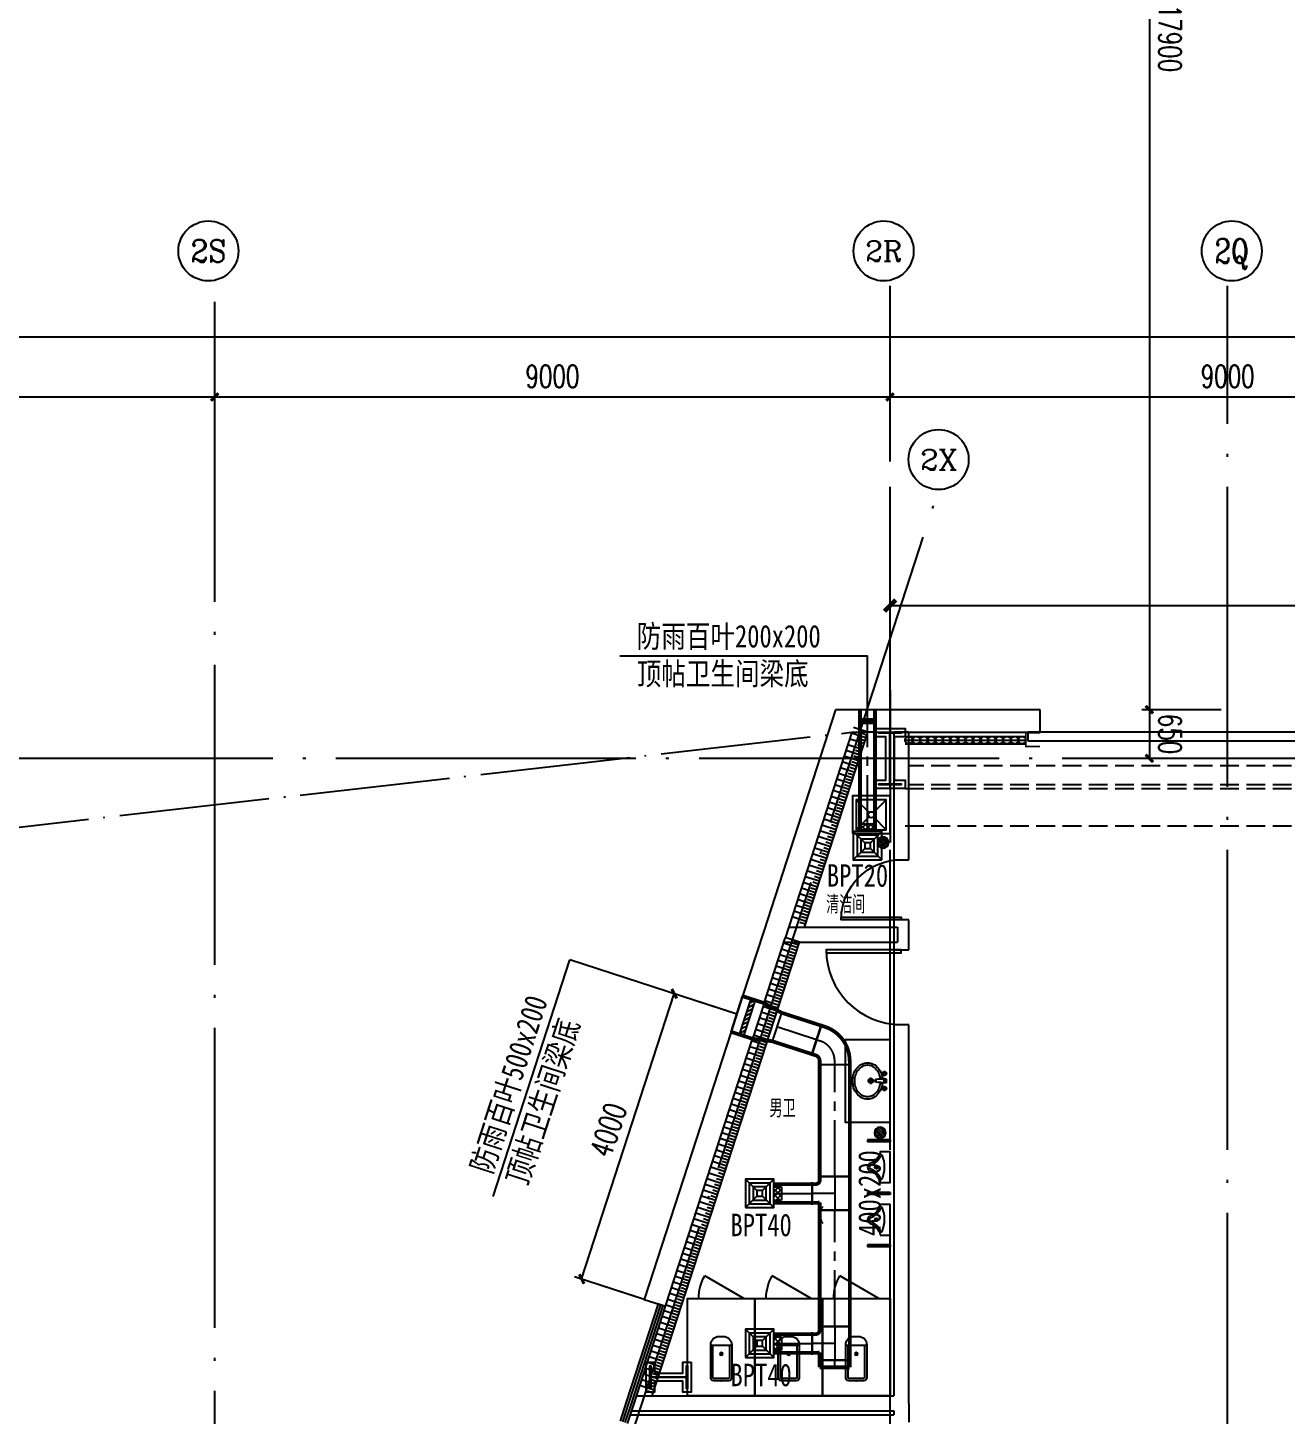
# Model space of a CAD drawing. Extents: x -555607 to 460190, y 498714 to 1664455.
# Drawn here: x -275346 to -258573, y 713812 to 732312 of the extents above; entities that cross this region are included whole.
import ezdxf
from ezdxf.enums import TextEntityAlignment as Align

# ---------------------------------------------------------------- set-up
doc = ezdxf.new("R2010")
doc.units = 0
doc.header["$LTSCALE"] = 1000
doc.header["$MEASUREMENT"] = 0
for name, pattern in [('10平面$0$DASH', [0.35, 0.25, -0.1]), ('CENTER2', [1.125, 0.75, -0.125, 0.125, -0.125]), ('DASH', [0.35, 0.25, -0.1]), ('DOTE', [2.42, 2, -0.2, 0.02, -0.2])]:
    doc.linetypes.add(name, pattern=pattern)
doc.layers.get('Defpoints').update_dxf_attribs({"color": 210})
for name, color, linetype in [('.', 251, 'Continuous'), ('10平面$0$WINDOW', 8, 'Continuous'), ('99平面图例外参$0$A-HATCH-2', 251, 'Continuous'), ('A-AXIS-D', 1, 'Continuous'), ('A-AXIS-DOTE', 14, 'DOTE'), ('A-AXIS-DP', 126, 'Continuous'), ('A-HATCH-2', 251, 'Continuous'), ('A-HRAIL', 250, 'Continuous'), ('A-LIN-V', 9, 'Continuous'), ('A-SFCE', 30, 'Continuous'), ('A-WC', 223, 'Continuous'), ('A-WINDOW', 8, 'Continuous'), ('AS-COLN', 6, 'Continuous'), ('AS-WALL', 40, 'Continuous'), ('DUCT-暖通风中心线', 5, 'CENTER2'), ('DUCT-暖通风法兰', 2, 'Continuous'), ('DUCT-暖通风管', 7, 'Continuous'), ('DUCT-暖通风管端线', 2, 'Continuous'), ('TH_DIM', 3, 'Continuous'), ('建-墙-幕', 8, 'Continuous'), ('建-房间', 7, 'Continuous'), ('建-标高', 3, 'Continuous'), ('建-门', 8, 'Continuous'), ('暖通', 7, 'Continuous'), ('灯具', 250, 'Continuous')]:
    doc.layers.add(name, color=color, linetype=linetype)
doc.styles.add('-黑体', font='simhei.ttf', dxfattribs={"width": 0.8})
doc.styles.add('_TCH_AXIS', font='COMPLEX', dxfattribs={"bigfont": 'GBCBIG'})
doc.styles.add('_TCH_DIM_T3', font='SIMPLEX', dxfattribs={"width": 0.705882, "bigfont": 'GBCBIG'})
doc.styles.add('A-AREA', font='SIMPLEX', dxfattribs={"bigfont": 'GBCBIG'})
doc.styles.add('A-STANDARD', font='SIMPLEX', dxfattribs={"bigfont": 'GBCBIG'})
doc.styles.add('图框宋体', font='', dxfattribs={"width": 0.75})
doc.styles.get('图框宋体').set_extended_font_data('SimSun')
doc.dimstyles.new('_TCH_ARCH&&100', dxfattribs={"dimtxt": 297.5, "dimasz": 100, "dimexe": 100, "dimexo": 100, "dimgap": 126.25, "dimtad": 1, "dimdec": 0, "dimzin": 0, "dimdsep": 46, "dimtxsty": '_TCH_DIM_T3', "dimblk": 'ARCHTICK', "dimcen": 0.09, "dimclrt": 7, "dimazin": 2, "dimtfac": 1, "dimtdec": 0, "dimtix": 1, "dimtmove": 2, "dimatfit": 3, "dimfxl": 100, "dimtolj": 1, "dimtzin": 0, "dimarcsym": 0})
doc.dimstyles.new('_TCH_ARCH&&150', dxfattribs={"dimtxt": 446.25, "dimasz": 150, "dimexe": 375, "dimexo": 450, "dimgap": 150, "dimtad": 1, "dimdec": 0, "dimzin": 0, "dimdsep": 46, "dimtxsty": '_TCH_DIM_T3', "dimblk": 'ARCHTICK', "dimcen": 0.09, "dimclrt": 7, "dimazin": 2, "dimtfac": 1, "dimtdec": 0, "dimtix": 1, "dimtmove": 2, "dimatfit": 3, "dimfxl": 1, "dimtolj": 1, "dimtzin": 0, "dimarcsym": 0})

# ---------------------------------------------------------------- blocks, each defined once
blk = doc.blocks.new('厕卫')
at = {"layer": 'A-WC', "color": 250}
for p, q in [((-60, -40), (-60, -470)), ((150, -30), (-50, -30)), ((160, -470), (160, -40)), ((190, -470), (-90, -470)), ((350, -1097), (-170, -1397))]:
    blk.add_line(p, q, dxfattribs=at)
blk.add_lwpolyline([(-400, 203), (-400, -1097), (500, -1097), (500, 203)], close=True, dxfattribs=at)
blk.add_lwpolyline([(190, -40, 0.414214), (150, 0), (-50, 0, 0.414214), (-90, -40), (-90, -480, 0.414214), (20, -590), (80, -590, 0.414214), (190, -480)], format="xyb", close=True, dxfattribs=at)
blk.add_circle((50, -359), 20, dxfattribs=at)
for centre, radius, start, end in [((-50, -40), 10, 90, 180), ((150, -40), 10, 0, 90), ((350, -1097), 600, 180, 209.9999)]:
    blk.add_arc(centre, radius, start, end, dxfattribs=at)
for p in [(50, 0), (50, -359)]:
    blk.add_point(p, dxfattribs=at)
blk = doc.blocks.new('小便器')
at = {"color": 250}
for p, q in [((2044606, 1696016), (2044906, 1696016)), ((2044606, 1695991), (2044606, 1696016)), ((2044606, 1695991), (2044906, 1695991)), ((2044906, 1695991), (2044906, 1696016)), ((2044606, 1695316), (2044906, 1695316)), ((2044606, 1695291), (2044606, 1695316)), ((2044606, 1695291), (2044906, 1695291)), ((2044906, 1695291), (2044906, 1695316))]:
    blk.add_line(p, q, dxfattribs=at)
at = {"color": 250, "elevation": 0}
blk.add_lwpolyline([(2044737, 1695859), (2044606, 1695859), (2044606, 1695449), (2044737, 1695449, -0.268068), (2044870, 1695603, 0.317765), (2044906, 1695654, 0.317765), (2044870, 1695704, -0.268068)], format="xyb", close=True, dxfattribs=at)
at = {"color": 250}
blk.add_circle((2044788, 1695654, 0), 20, dxfattribs=at)
for centre, radius, start, end in [((2045073, 1695649, 0), 395, 155.8916, 203.3325), ((2044721, 1695806, 0), 10, 21.8606, 155.8916), ((2044947, 1695896, 0), 233, 201.8606, 250.7361), ((2044947, 1695411, 0), 233, 109.2639, 159.5059), ((2044862, 1695653, 0), 24, 0.5002, 70.7361), ((2044862, 1695654, 0), 24, 289.2639, 359.4998), ((2044719, 1695496, 0), 10, 203.3325, 339.5059)]:
    blk.add_arc(centre, radius, start, end, dxfattribs=at)
blk.add_point((2044788, 1695654, 0), dxfattribs=at)
blk = doc.blocks.new('45345')
at = {"layer": 'A-WC'}
h = blk.add_hatch(dxfattribs=at)
h.set_pattern_fill('ANSI31', color=250, scale=10)
h.set_pattern_definition([(30, (40598742844.535, 3385776346.45), (-7.9375, 13.74815), [])])
edge = h.paths.add_edge_path()
edge.add_arc((40598742441.347763, 3385774511.717568), 50, 0, 360)
at = {"layer": 'A-WC', "color": 250}
blk.add_circle((40598742441.347763, 3385774511.717568), 50, dxfattribs=at)
blk = doc.blocks.new('A$C34D37DA4')
at = {"color": 250, "ltscale": 0.5}
for points in [[(-250, -108), (250, -108), (250, 392), (-250, 392)], [(-200, -58), (200, -58), (200, 342), (-200, 342)]]:
    blk.add_lwpolyline(points, close=True, dxfattribs=at)
for points in [[(-200, 342), (-28, 171)], [(28, 171), (200, 342)], [(-200, -58), (-28, 114)], [(28, 114), (200, -58)]]:
    blk.add_lwpolyline(points, dxfattribs=at)
blk.add_circle((0, 142), 40, dxfattribs=at)
blk = doc.blocks.new('10平面$0$$DorLib2D$00000126')
at = {"color": 0, "linetype": 'Continuous'}
for p, q in [((-0.532, 0.5), (-0.532, 0.9)), ((0.532, 0.9), (0.532, 0.5))]:
    blk.add_line(p, q, dxfattribs=at)
at = {"color": 0, "linetype": '10平面$0$DASH'}
for p, q in [((-0.532, 0.9), (0.532, 0.9)), ((-0.532, 0.5), (0.532, 0.5))]:
    blk.add_line(p, q, dxfattribs=at)
blk = doc.blocks.new('42343243')
at = {"layer": '10平面$0$WINDOW', "xscale": 5000, "yscale": 300, "zscale": 300, "rotation": 179.9999999999992}
blk.add_blockref('10平面$0$$DorLib2D$00000126', (-259354, 1223020), dxfattribs=at)
blk = doc.blocks.new('343243')
at = {"layer": 'A-WC', "color": 250}
for p, q in [((-137084, 783875), (-136994, 783875)), ((-137039, 783830), (-137039, 783920)), ((-137176, 783694), (-137103, 783694)), ((-137139, 783657), (-137139, 783731)), ((-137071, 783707), (-137056, 783814)), ((-137064, 783668), (-137071, 783707)), ((-137064, 783668), (-137056, 783814)), ((-137064, 783668), (-137014, 783668)), ((-137063, 783687), (-137015, 783687)), ((-137056, 783814), (-137022, 783814)), ((-137056, 783804), (-137022, 783804)), ((-137014, 783668), (-137022, 783814)), ((-137008, 783707), (-137022, 783814)), ((-137014, 783668), (-137008, 783707)), ((-136976, 783694), (-136903, 783694)), ((-136939, 783657), (-136939, 783731))]:
    blk.add_line(p, q, dxfattribs=at)
for points in [[(-137069, 783721, -0.055034), (-137132, 783735, -0.088849), (-137208, 783776, -0.104988), (-137263, 783843, -0.12017), (-137282, 783920, -0.12017), (-137263, 783997, -0.104988), (-137208, 784064, -0.088849), (-137132, 784105, -0.080052), (-137039, 784120, -0.080052)], [(-137065, 783751, -0.056066), (-137123, 783763, -0.088849), (-137190, 783800, -0.104988), (-137237, 783857, -0.12017), (-137252, 783920, -0.12017), (-137237, 783983, -0.104988), (-137190, 784040, -0.088849), (-137123, 784077, -0.080052), (-137039, 784090, -0.080052)], [(-137039, 784120, -0.080052), (-136946, 784105, -0.088849), (-136870, 784064, -0.104988), (-136815, 783997, -0.12017), (-136796, 783920, -0.12017), (-136815, 783843, -0.104988), (-136870, 783776, -0.088849), (-136946, 783735, -0.055034), (-137010, 783721, -0.080052)], [(-137039, 784090, -0.080052), (-136956, 784077, -0.088849), (-136889, 784040, -0.104988), (-136842, 783983, -0.12017), (-136826, 783920, -0.12017), (-136842, 783857, -0.104988), (-136889, 783800, -0.088849), (-136956, 783763, -0.056066), (-137014, 783751, -0.080052)]]:
    blk.add_lwpolyline(points, format="xyb", dxfattribs=at)
for centre, radius in [((-137039, 783875), 30), ((-137039, 783875), 20), ((-137139, 783694), 25), ((-137139, 783694), 15), ((-136939, 783694), 25), ((-136939, 783694), 15)]:
    blk.add_circle(centre, radius, dxfattribs=at)
for centre, start, end in [((-137040, 783695), 80.5252, 279.4748), ((-137038, 783695), 260.5252, 99.4748)]:
    blk.add_arc(centre, 7.19, start, end, dxfattribs=at)
blk = doc.blocks.new('nt66')
at = {"layer": 'A-HATCH-2'}
blk.add_lwpolyline([(-195840, 766870), (-195440, 766870), (-195440, 766758), (-195586, 766758), (-195586, 766182), (-195440, 766182), (-195440, 766070), (-195840, 766070), (-195840, 766182), (-195694, 766182), (-195694, 766758), (-195840, 766758)], close=True, dxfattribs=at)
at = {"layer": 'AS-COLN'}
blk.add_lwpolyline([(-195790, 766820), (-195490, 766820), (-195490, 766808), (-195636, 766808), (-195636, 766132), (-195490, 766132), (-195490, 766120), (-195790, 766120), (-195790, 766132), (-195644, 766132), (-195644, 766808), (-195790, 766808)], close=True, dxfattribs=at)
blk = doc.blocks.new('342343243')
at = {"layer": 'A-AXIS-DP', "color": 5}
blk.add_lwpolyline([(-155704, 832070), (-155404, 832070), (-155404, 832058), (-155550, 832058), (-155550, 831582), (-155404, 831582), (-155404, 831570), (-155704, 831570), (-155704, 831582), (-155558, 831582), (-155558, 832058), (-155704, 832058), (-155704, 832070)], close=True, dxfattribs=at)
at = {"layer": 'A-HATCH-2'}
blk.add_lwpolyline([(-155754, 832120), (-155354, 832120), (-155354, 832008), (-155500, 832008), (-155500, 831632), (-155354, 831632), (-155354, 831520), (-155754, 831520), (-155754, 831632), (-155608, 831632), (-155608, 832008), (-155754, 832008)], close=True, dxfattribs=at)
blk = doc.blocks.new('_ArchTick')
at = {"color": 0, "linetype": 'ByBlock', "const_width": 0.4}
blk.add_lwpolyline([(-0.5, -0.5), (0.5, 0.5)], dxfattribs=at)
blk = doc.blocks.new('*D133')
at = {"layer": 'A-AXIS-D', "color": 0, "lineweight": -2, "transparency": 16777216}
for p, q in [((-286054, 726630), (-286054, 728290)), ((-286054, 728190), (-128054, 728190)), ((-128054, 726630), (-128054, 728290))]:
    blk.add_line(p, q, dxfattribs=at)
at = {"layer": 'Defpoints', "color": 0, "transparency": 16777216}
for p in [(-128054, 728190), (-286054, 726530), (-128054, 726530)]:
    blk.add_point(p, dxfattribs=at)
at = {"layer": 'A-AXIS-D', "color": 0, "lineweight": -2, "transparency": 16777216, "xscale": 100, "yscale": 100, "zscale": 100, "rotation": 180}
blk.add_blockref('_ArchTick', (-286054, 728190), dxfattribs=at)
at = {"layer": 'A-AXIS-D', "color": 0, "lineweight": -2, "transparency": 16777216, "xscale": 100, "yscale": 100, "zscale": 100}
blk.add_blockref('_ArchTick', (-128054, 728190), dxfattribs=at)
at = {"layer": 'A-AXIS-D', "color": 7, "transparency": 16777216, "insert": (-207054, 728465), "char_height": 297.5, "attachment_point": 5, "style": '_TCH_DIM_T3'}
blk.add_mtext('\\A1;158000', dxfattribs=at)
blk = doc.blocks.new('*D135')
at = {"layer": 'A-AXIS-D', "color": 0, "lineweight": -2, "transparency": 16777216}
for p, q in [((-285154, 726530), (-285154, 727490)), ((-272854, 726530), (-272854, 727490)), ((-285154, 727390), (-272854, 727390))]:
    blk.add_line(p, q, dxfattribs=at)
at = {"layer": 'Defpoints', "color": 0, "transparency": 16777216}
for p in [(-272854, 727390), (-285154, 726430), (-272854, 726430)]:
    blk.add_point(p, dxfattribs=at)
at = {"layer": 'A-AXIS-D', "color": 0, "lineweight": -2, "transparency": 16777216, "xscale": 100, "yscale": 100, "zscale": 100, "rotation": 180}
blk.add_blockref('_ArchTick', (-285154, 727390), dxfattribs=at)
at = {"layer": 'A-AXIS-D', "color": 0, "lineweight": -2, "transparency": 16777216, "xscale": 100, "yscale": 100, "zscale": 100}
blk.add_blockref('_ArchTick', (-272854, 727390), dxfattribs=at)
at = {"layer": 'A-AXIS-D', "color": 7, "transparency": 16777216, "insert": (-279004, 727665), "char_height": 297.5, "attachment_point": 5, "style": '_TCH_DIM_T3'}
blk.add_mtext('\\A1;12300', dxfattribs=at)
blk = doc.blocks.new('*D136')
at = {"layer": 'A-AXIS-D', "color": 0, "lineweight": -2, "transparency": 16777216}
for p, q in [((-272854, 726530), (-272854, 727490)), ((-263854, 726530), (-263854, 727490)), ((-272854, 727390), (-263854, 727390))]:
    blk.add_line(p, q, dxfattribs=at)
at = {"layer": 'Defpoints', "color": 0, "transparency": 16777216}
for p in [(-263854, 727390), (-272854, 726430), (-263854, 726430)]:
    blk.add_point(p, dxfattribs=at)
at = {"layer": 'A-AXIS-D', "color": 0, "lineweight": -2, "transparency": 16777216, "xscale": 100, "yscale": 100, "zscale": 100, "rotation": 180}
blk.add_blockref('_ArchTick', (-272854, 727390), dxfattribs=at)
at = {"layer": 'A-AXIS-D', "color": 0, "lineweight": -2, "transparency": 16777216, "xscale": 100, "yscale": 100, "zscale": 100}
blk.add_blockref('_ArchTick', (-263854, 727390), dxfattribs=at)
at = {"layer": 'A-AXIS-D', "color": 7, "transparency": 16777216, "insert": (-268354, 727665), "char_height": 297.5, "attachment_point": 5, "style": '_TCH_DIM_T3'}
blk.add_mtext('\\A1;9000', dxfattribs=at)
blk = doc.blocks.new('*D137')
at = {"layer": 'A-AXIS-D', "color": 0, "lineweight": -2, "transparency": 16777216}
for p, q in [((-263854, 726530), (-263854, 727490)), ((-254854, 726530), (-254854, 727490)), ((-263854, 727390), (-254854, 727390))]:
    blk.add_line(p, q, dxfattribs=at)
at = {"layer": 'Defpoints', "color": 0, "transparency": 16777216}
for p in [(-254854, 727390), (-263854, 726430), (-254854, 726430)]:
    blk.add_point(p, dxfattribs=at)
at = {"layer": 'A-AXIS-D', "color": 0, "lineweight": -2, "transparency": 16777216, "xscale": 100, "yscale": 100, "zscale": 100, "rotation": 180}
blk.add_blockref('_ArchTick', (-263854, 727390), dxfattribs=at)
at = {"layer": 'A-AXIS-D', "color": 0, "lineweight": -2, "transparency": 16777216, "xscale": 100, "yscale": 100, "zscale": 100}
blk.add_blockref('_ArchTick', (-254854, 727390), dxfattribs=at)
at = {"layer": 'A-AXIS-D', "color": 7, "transparency": 16777216, "insert": (-259354, 727665), "char_height": 297.5, "attachment_point": 5, "style": '_TCH_DIM_T3'}
blk.add_mtext('\\A1;9000', dxfattribs=at)
blk = doc.blocks.new('*D283')
at = {"layer": 'A-AXIS-D', "color": 0, "lineweight": -2, "transparency": 16777216}
for p, q in [((-259440, 723220), (-260498, 723220)), ((-260398, 723220), (-260398, 722570)), ((-259440, 722570), (-260498, 722570))]:
    blk.add_line(p, q, dxfattribs=at)
at = {"layer": 'Defpoints', "color": 0, "transparency": 16777216}
for p in [(-259340, 723220), (-260398, 722570), (-259340, 722570)]:
    blk.add_point(p, dxfattribs=at)
at = {"layer": 'A-AXIS-D', "color": 0, "lineweight": -2, "transparency": 16777216, "xscale": 100, "yscale": 100, "zscale": 100}
for p, rotation in [((-260398, 723220), 90), ((-260398, 722570), 270)]:
    blk.add_blockref('_ArchTick', p, dxfattribs=dict(at, rotation=rotation))
at = {"layer": 'A-AXIS-D', "color": 7, "transparency": 16777216, "insert": (-260123, 722895), "char_height": 297.5, "attachment_point": 5, "rotation": 270, "style": '_TCH_DIM_T3'}
blk.add_mtext('\\A1;650', dxfattribs=at)
blk = doc.blocks.new('*D284')
at = {"layer": 'A-AXIS-D', "color": 0, "lineweight": -2, "transparency": 16777216}
for p, q in [((-259440, 741120), (-260498, 741120)), ((-260398, 741120), (-260398, 723220)), ((-259440, 723220), (-260498, 723220))]:
    blk.add_line(p, q, dxfattribs=at)
at = {"layer": 'Defpoints', "color": 0, "transparency": 16777216}
for p in [(-259340, 741120), (-260398, 723220), (-259340, 723220)]:
    blk.add_point(p, dxfattribs=at)
at = {"layer": 'A-AXIS-D', "color": 0, "lineweight": -2, "transparency": 16777216, "xscale": 100, "yscale": 100, "zscale": 100}
for p, rotation in [((-260398, 741120), 90), ((-260398, 723220), 270)]:
    blk.add_blockref('_ArchTick', p, dxfattribs=dict(at, rotation=rotation))
at = {"layer": 'A-AXIS-D', "color": 7, "transparency": 16777216, "insert": (-260123, 732170), "char_height": 297.5, "attachment_point": 5, "rotation": 270, "style": '_TCH_DIM_T3'}
blk.add_mtext('\\A1;17900', dxfattribs=at)
blk = doc.blocks.new('*U21')
at = {"color": 0}
blk.add_lwpolyline([(500, 0), (500, 1000), (460, 1000), (460, 0)], close=True, dxfattribs=at)
blk.add_arc((500, 0), 1000, 90, 180, dxfattribs=at)
blk = doc.blocks.new('*U20')
at = {"color": 0, "xscale": 0.001, "yscale": 0.001, "zscale": 0.001}
blk.add_blockref('*U21', (0, 0), dxfattribs=at)
blk = doc.blocks.new('*U52')
at = {"color": 0}
for p, q in [((-250, 150), (250, 150)), ((250, 30), (-250, 30)), ((-250, -30), (-190, 30)), ((-190, -30), (-130, 30)), ((-130, -30), (-70, 30)), ((-70, -30), (-10, 30)), ((-10, -30), (50, 30)), ((50, -30), (110, 30)), ((110, -30), (170, 30)), ((170, -30), (230, 30)), ((250, -30), (-250, -30)), ((-250, -150), (250, -150))]:
    blk.add_line(p, q, dxfattribs=at)
for points in [[(-250, -150), (-250, 150)], [(250, -150), (250, 150)]]:
    blk.add_lwpolyline(points, dxfattribs=at)
blk = doc.blocks.new('*U51')
at = {"color": 0, "xscale": 0.001999999996058992, "yscale": 0.003333333333333334, "zscale": 0.001999999996058992}
blk.add_blockref('*U52', (0, 0), dxfattribs=at)
blk = doc.blocks.new('3333')
at = {"layer": 'A-SFCE', "color": 250, "const_width": 20}
blk.add_lwpolyline([(-227064, 766320), (-227064, 766510), (-227244, 766510), (-227244, 766320)], dxfattribs=at)
blk = doc.blocks.new('99平面图例外参$0$$LinePat$填挖边坡')
at = {"color": 0}
for p, q in [((0, 0), (0, -1500)), ((300, 0), (300, -600))]:
    blk.add_line(p, q, dxfattribs=at)
at = {"layer": 'Defpoints', "color": 0}
blk.add_point((600, 0), dxfattribs=at)
blk = doc.blocks.new('99平面图例外参$0$$LinePat$圆环')
for points in [[(0, 150), (300, 150)], [(0, 0), (300, 0)], [(0, -150), (300, -150)]]:
    blk.add_lwpolyline(points)
at = {"color": 0}
blk.add_circle((150, 0), 150, dxfattribs=at)
blk = doc.blocks.new('A$C43B121A0')
at = {"layer": '.'}
h = blk.add_hatch(dxfattribs=at)
h.set_pattern_fill('ANSI37', scale=25)
h.set_pattern_definition([(45, (0, 0), (-28.0633, 28.0633), []), (135, (0, 0), (-28.0633, -28.0633), [])])
h.paths.add_polyline_path([(300, 80), (382, 80), (382, 220), (300, 220)])
at = {"layer": '灯具', "color": 7}
for p, q in [((120, 180), (0, 300)), ((180, 180), (300, 300)), ((300, 220), (382, 220)), ((382, 220), (382, 80)), ((0, 0), (120, 120)), ((300, 0), (180, 120)), ((300, 80), (382, 80))]:
    blk.add_line(p, q, dxfattribs=at)
for points in [[(0, 0), (300, 0), (300, 300), (0, 300)], [(40, 40), (260, 40), (260, 260), (40, 260)], [(80, 80), (220, 80), (220, 220), (80, 220)], [(120, 120), (180, 120), (180, 180), (120, 180)]]:
    blk.add_lwpolyline(points, close=True, dxfattribs=at)
blk = doc.blocks.new('*D532')
at = {"layer": 'Defpoints', "color": 0, "transparency": 16777216}
for p in [(-266730, 719433), (-265896, 719162), (-267130, 715358)]:
    blk.add_point(p, dxfattribs=at)
at = {"layer": 'TH_DIM', "color": 0, "lineweight": -2, "transparency": 16777216}
for p, q in [((-267964, 715629), (-266730, 719433)), ((-265991, 719193), (-266825, 719464)), ((-267225, 715389), (-268060, 715659))]:
    blk.add_line(p, q, dxfattribs=at)
at = {"layer": 'TH_DIM', "color": 0, "lineweight": -2, "transparency": 16777216, "xscale": 100, "yscale": 100, "zscale": 100}
for p, rotation in [((-266730, 719433), 72.02371341813483), ((-267964, 715629), 252.0237134181349)]:
    blk.add_blockref('_ArchTick', p, dxfattribs=dict(at, rotation=rotation))
at = {"layer": 'TH_DIM', "color": 7, "transparency": 16777216, "insert": (-267609, 717616), "char_height": 297.5, "attachment_point": 5, "rotation": 72.0237, "style": '_TCH_DIM_T3'}
blk.add_mtext('\\A1;4000', dxfattribs=at)
blk = doc.blocks.new('*D614')
at = {"layer": 'Defpoints', "color": 0, "transparency": 16777216}
for p in [(-128854, 724608), (-263854, 723746), (-128854, 723746)]:
    blk.add_point(p, dxfattribs=at)
at = {"layer": 'TH_DIM', "color": 0, "lineweight": -2, "transparency": 16777216}
for p, q in [((-263854, 724196), (-263854, 724983)), ((-128854, 724196), (-128854, 724983)), ((-263854, 724608), (-128854, 724608))]:
    blk.add_line(p, q, dxfattribs=at)
at = {"layer": 'TH_DIM', "color": 0, "lineweight": -2, "transparency": 16777216, "xscale": 150, "yscale": 150, "zscale": 150, "rotation": 180}
blk.add_blockref('_ArchTick', (-263854, 724608), dxfattribs=at)
at = {"layer": 'TH_DIM', "color": 0, "lineweight": -2, "transparency": 16777216, "xscale": 150, "yscale": 150, "zscale": 150}
blk.add_blockref('_ArchTick', (-128854, 724608), dxfattribs=at)
at = {"layer": 'TH_DIM', "color": 7, "transparency": 16777216, "insert": (-196354, 725056), "char_height": 446.25, "attachment_point": 5, "style": '图框宋体'}
blk.add_mtext('\\A1;本侧2R轴至2A轴储烟仓以下开窗(门)面积共计:37.31平方', dxfattribs=at)

msp = doc.modelspace()

# ---------------------------------------------------------------- linework, layer by layer
at = {"layer": 'A-AXIS-D'}
for centre in [(-272939.1, 729336.1), (-263939.1, 729336.1), (-259299.1, 729336.1), (-263206.6, 726554)]:
    msp.add_circle(centre, 400, dxfattribs=at)
at = {"layer": 'A-AXIS-DOTE', "color": 250, "ltscale": 2}
for p, q in [((-272854.2, 540740), (-272854.2, 728870)), ((-263854.2, 635071.1), (-263854.2, 728870)), ((-259354.2, 635071.1), (-259354.2, 728870)), ((-122040, 722570), (-296250, 722570))]:
    msp.add_line(p, q, dxfattribs=at)
at = {"layer": 'A-AXIS-DOTE', "color": 250}
msp.add_line((-281332.2, 720986), (-264361, 722920), dxfattribs=at)
at = {"layer": 'A-AXIS-DOTE', "color": 250, "ltscale": 2}
msp.add_lwpolyline([(-287052.7, 652659.6), (-263206.6, 726154)], dxfattribs=at)
at = {"layer": 'A-HATCH-2', "color": 250, "linetype": 'DASH'}
for p, q in [((-263654.2, 722170), (-128354.2, 722170)), ((-263654.2, 721670), (-128354.2, 721670))]:
    msp.add_line(p, q, dxfattribs=at)
at = {"layer": 'A-LIN-V', "color": 250}
for p, q in [((-264994.4, 720320), (-264150.8, 722920)), ((-267022.3, 714070), (-265059.3, 720120))]:
    msp.add_line(p, q, dxfattribs=at)
at = {"layer": 'A-SFCE', "color": 250}
for p, q in [((-263854.2, 723480), (-263854.2, 721450)), ((-267130.1, 715357.8), (-267717, 715548.3))]:
    msp.add_line(p, q, dxfattribs=at)
at = {"layer": 'A-SFCE', "color": 250, "linetype": 'DASH'}
for p, q in [((-255004.2, 722470), (-263604.2, 722470)), ((-255004.2, 722220), (-263604.2, 722220))]:
    msp.add_line(p, q, dxfattribs=at)
at = {"layer": 'A-WC', "color": 250, "elevation": 0}
msp.add_lwpolyline([(-263854.2, 717720), (-263854.2, 718820), (-264454.2, 718820), (-264454.2, 717720), (-263854.2, 717720)], dxfattribs=at)
at = {"layer": 'AS-WALL'}
for p, q in [((-264579.1, 723220), (-265537.5, 720266.3)), ((-264254.2, 723220), (-264579.1, 723220)), ((-264254.2, 722920), (-264254.2, 723220)), ((-261854.2, 723220), (-264054.2, 723220)), ((-264054.2, 723220), (-264054.2, 722920)), ((-261854.2, 722920), (-261854.2, 723220)), ((-264361, 722920), (-265252.1, 720173.7)), ((-264361, 722920), (-264254.2, 722920)), ((-264054.2, 722920), (-261854.2, 722920)), ((-263804.2, 722920), (-263804.2, 721220)), ((-263604.2, 722920), (-263804.2, 722920)), ((-263604.2, 721220), (-263604.2, 722920)), ((-263804.2, 721220), (-263604.2, 721220)), ((-263804.2, 720420), (-263804.2, 720020)), ((-263604.2, 720420), (-263804.2, 720420)), ((-263604.2, 720020), (-263604.2, 720420)), ((-265537.5, 720266.3), (-265818.4, 719400.4)), ((-265204.6, 720320), (-263754.2, 720320)), ((-263754.2, 720320), (-263754.2, 720120)), ((-265533.1, 719307.8), (-265252.1, 720173.7)), ((-265269.5, 720120), (-263754.2, 720120)), ((-263804.2, 720020), (-263604.2, 720020)), ((-265818.4, 719400.4), (-265533.1, 719307.8)), ((-265972.7, 718924.8), (-267130.1, 715357.8)), ((-265687.4, 718832.2), (-265972.7, 718924.8)), ((-263604.2, 719020), (-263804.2, 719020)), ((-263804.2, 719020), (-263804.2, 714070)), ((-263604.2, 713970), (-263604.2, 719020)), ((-266844.7, 715265.3), (-265687.4, 718832.2)), ((-267130.1, 715357.8), (-266844.7, 715265.3)), ((-267232.5, 714070), (-263804.2, 714070)), ((-263604.2, 713970), (-263604.2, 713720)), ((-267313.6, 713820), (-263804.2, 713820)), ((-267297.4, 713870), (-263804.2, 713870)), ((-263804.2, 713870), (-263804.2, 713820))]:
    msp.add_line(p, q, dxfattribs=at)
at = {"layer": 'DUCT-暖通风中心线'}
for p, q in [((-264154.2, 721596.2), (-264154.2, 723220)), ((-264832.7, 718817.5), (-265364.2, 718990)), ((-264785, 718802), (-264832.6, 718817.5)), ((-264591.4, 718485.7), (-264591.4, 718535.7)), ((-264591.4, 716995.2), (-264591.4, 718485.5)), ((-264591.4, 716995), (-264591.4, 716770)), ((-265402.4, 716770), (-264891.6, 716770)), ((-264591.4, 716770), (-264891.4, 716770)), ((-264591.4, 716770), (-264591.4, 716545)), ((-264591.4, 714995.2), (-264591.4, 716544.8)), ((-264591.4, 714995), (-264591.4, 714770)), ((-265402.4, 714770), (-264891.6, 714770)), ((-264591.4, 714770), (-264891.4, 714770)), ((-264591.4, 714770), (-264591.4, 714545)), ((-264591.4, 714451), (-264591.4, 714544.8))]:
    msp.add_line(p, q, dxfattribs=at)
msp.add_arc((-264871.4, 718535.7), 280, 0, 72.02371, dxfattribs=at)
at = {"layer": 'DUCT-暖通风法兰'}
for p, q in [((-264763.2, 719031.5), (-264902.1, 718603.5)), ((-264366.4, 718485.6), (-264816.4, 718485.6)), ((-264891.5, 716620), (-264891.5, 716920)), ((-264366.4, 716995.1), (-264816.4, 716995.1)), ((-264816.4, 716544.9), (-264366.4, 716544.9)), ((-264891.5, 714620), (-264891.5, 714920)), ((-264366.4, 714995.1), (-264816.4, 714995.1)), ((-264816.4, 714544.9), (-264366.4, 714544.9))]:
    msp.add_line(p, q, dxfattribs=at)
at = {"layer": 'DUCT-暖通风管'}
msp.add_line((-265302.5, 719180.2), (-265425.9, 718799.7), dxfattribs=at)
at = {"layer": 'DUCT-暖通风管', "const_width": 50}
for points in [[(-264254.2, 723220), (-264254.2, 721596.2)], [(-264054.2, 721596.2), (-264054.2, 723220)], [(-265302.5, 719180.2), (-265533.1, 719307.6), (-265818.5, 719400.2)], [(-264771, 719007.8), (-265302.5, 719180.2)], [(-265425.9, 718799.7), (-265687.4, 718832), (-265972.8, 718924.6)], [(-264723.3, 718992.3), (-264770.8, 719007.7)], [(-265425.9, 718799.7), (-264894.5, 718627.3)], [(-264894.3, 718627.2), (-264846.7, 718611.8)], [(-264791.4, 718535.7), (-264791.4, 718485.7)], [(-264391.4, 718485.7), (-264391.4, 718535.7)], [(-264791.4, 718485.5), (-264791.4, 716995.2)], [(-264391.4, 716995.2), (-264391.4, 718485.5)], [(-264891.6, 716895), (-265402.4, 716895)], [(-264841.4, 716895), (-264891.4, 716895)], [(-264791.4, 716995), (-264791.4, 716945)], [(-264391.4, 716945), (-264391.4, 716995)], [(-264391.4, 716545), (-264391.4, 716945)], [(-265402.4, 716645), (-264891.6, 716645)], [(-264891.4, 716645), (-264841.4, 716645)], [(-264791.4, 716649.2), (-264791.4, 716545)], [(-264791.4, 716544.8), (-264791.4, 714995.2)], [(-264391.4, 714995.2), (-264391.4, 716544.8)], [(-264891.6, 714895), (-265402.4, 714895)], [(-264841.4, 714895), (-264891.4, 714895)], [(-264791.4, 714995), (-264791.4, 714945)], [(-264391.4, 714945), (-264391.4, 714995)], [(-264391.4, 714545), (-264391.4, 714945)], [(-265402.4, 714645), (-264891.6, 714645)], [(-264891.4, 714645), (-264841.4, 714645)], [(-264791.4, 714649.2), (-264791.4, 714545)], [(-264791.4, 714544.8), (-264791.4, 714451)], [(-264791.4, 714451), (-264391.4, 714451)], [(-264391.4, 714451), (-264391.4, 714544.8)]]:
    msp.add_lwpolyline(points, dxfattribs=at)
for points in [[(-264391.4, 718535.7, 0.3250341), (-264723.3, 718992.3)], [(-264791.4, 718535.7, 0.3250341), (-264846.7, 718611.8)], [(-264841.4, 716645, 0.0418865), (-264791.4, 716649.2)], [(-264841.4, 714645, 0.0418865), (-264791.4, 714649.2)]]:
    msp.add_lwpolyline(points, format="xyb", dxfattribs=at)
at = {"layer": 'DUCT-暖通风管', "extrusion": (0, 0, -1), "const_width": 50}
for points in [[(264791.4, 716945, 0.4142136), (264841.4, 716895)], [(264791.4, 714945, 0.4142136), (264841.4, 714895)]]:
    msp.add_lwpolyline(points, format="xyb", dxfattribs=at)
at = {"layer": 'DUCT-暖通风管端线'}
for p, q in [((-264894.5, 718627.3), (-264771, 719007.8)), ((-264770.8, 719007.7), (-264894.3, 718627.2)), ((-264391.4, 718485.7), (-264791.4, 718485.7)), ((-264391.4, 718485.5), (-264791.4, 718485.5)), ((-264891.6, 716645), (-264891.6, 716895)), ((-264891.4, 716895), (-264891.4, 716645)), ((-264791.4, 716995.2), (-264391.4, 716995.2)), ((-264391.4, 716995), (-264791.4, 716995)), ((-264791.4, 716545), (-264391.4, 716545)), ((-264391.4, 716544.8), (-264791.4, 716544.8)), ((-264891.6, 714645), (-264891.6, 714895)), ((-264891.4, 714895), (-264891.4, 714645)), ((-264791.4, 714995.2), (-264391.4, 714995.2)), ((-264391.4, 714995), (-264791.4, 714995)), ((-264791.4, 714545), (-264391.4, 714545)), ((-264391.4, 714544.8), (-264791.4, 714544.8))]:
    msp.add_line(p, q, dxfattribs=at)
at = {"layer": '建-墙-幕'}
for p, q in [((-267365.1, 713985.4), (-266939.8, 715296.1)), ((-267333.4, 713975.1), (-266908.1, 715285.8)), ((-267301.7, 713964.9), (-266876.4, 715275.6)), ((-267270, 713954.6), (-266844.7, 715265.3)), ((-266939.8, 715296.1), (-266844.7, 715265.3)), ((-267446.2, 713735.4), (-267365.1, 713985.4)), ((-267414.5, 713725.1), (-267333.4, 713975.1)), ((-267382.8, 713714.9), (-267301.7, 713964.9)), ((-267351.1, 713704.6), (-267270, 713954.6))]:
    msp.add_line(p, q, dxfattribs=at)
at = {"layer": '建-门'}
for p, q in [((-263804.2, 721220), (-263804.2, 720420)), ((-263804.2, 720020), (-263804.2, 719020))]:
    msp.add_line(p, q, dxfattribs=at)
at = {"layer": '暖通', "color": 7}
for p, q in [((-267454.2, 723940), (-264154.2, 723940)), ((-264154.2, 723220), (-264154.2, 723940)), ((-269145.4, 716730.7), (-268122, 719884.8)), ((-265895.6, 719162.4), (-268122, 719884.8))]:
    msp.add_line(p, q, dxfattribs=at)
msp.add_lwpolyline([(-265972.8, 718924.6), (-265818.5, 719400.2), (-265533.1, 719307.6), (-265687.4, 718832)], close=True, dxfattribs=at)

# ---------------------------------------------------------------- block references
at = {"color": 250}
msp.add_blockref('nt66', (-68214.2, -43900), dxfattribs=at)
at = {"color": 250, "rotation": 180.0000000000122}
for p in [(1780751.9, 2412773.6, 0), (1780751.9, 2412073.6, 0)]:
    msp.add_blockref('小便器', p, dxfattribs=at)
at = {"color": 250, "xscale": -1, "rotation": 179.9999999999838}
for p in [(-266154.2, 714272.8), (-265254.2, 714272.8), (-264354.2, 714272.8)]:
    msp.add_blockref('厕卫', p, dxfattribs=at)
at = {"layer": '99平面图例外参$0$A-HATCH-2', "color": 250, "yscale": 0.1333333333333333, "zscale": 0.1333333333333333}
for p, xscale, rotation in [((-264150.8, 722920), 0.1339918837971177, 252.0237134181391), ((-264200.4, 722767.1), 0.1339918837971177, 252.0237134181391), ((-264175.6, 722843.5), 0.1339918837971177, 252.0237134181391), ((-264250, 722614.1), 0.1339918837971177, 252.0237134181391), ((-264225.2, 722690.6), 0.1339918837971177, 252.0237134181391), ((-264324.5, 722384.7), 0.1339918837971177, 252.0237134181391), ((-264299.6, 722461.2), 0.1339918837971177, 252.0237134181391), ((-264274.8, 722537.6), 0.1339918837971177, 252.0237134181391), ((-264374.1, 722231.8), 0.1339918837971177, 252.0237134181391), ((-264349.3, 722308.2), 0.1339918837971177, 252.0237134181391), ((-264448.5, 722002.4), 0.1339918837971177, 252.0237134181391), ((-264423.7, 722078.8), 0.1339918837971177, 252.0237134181391), ((-264398.9, 722155.3), 0.1339918837971177, 252.0237134181391), ((-264498.1, 721849.4), 0.1339918837971177, 252.0237134181391), ((-264473.3, 721925.9), 0.1339918837971177, 252.0237134181391), ((-264547.8, 721696.5), 0.1339918837971177, 252.0237134181391), ((-264522.9, 721772.9), 0.1339918837971177, 252.0237134181391), ((-264622.2, 721467.1), 0.1339918837971177, 252.0237134181391), ((-264597.4, 721543.5), 0.1339918837971177, 252.0237134181391), ((-264572.6, 721620), 0.1339918837971177, 252.0237134181391), ((-264671.8, 721314.1), 0.1339918837971177, 252.0237134181391), ((-264647, 721390.6), 0.1339918837971177, 252.0237134181391), ((-264746.3, 721084.7), 0.1339918837971177, 252.0237134181391), ((-264721.4, 721161.2), 0.1339918837971177, 252.0237134181391), ((-264696.6, 721237.6), 0.1339918837971177, 252.0237134181391), ((-264795.9, 720931.8), 0.1339918837971177, 252.0237134181391), ((-264771.1, 721008.2), 0.1339918837971177, 252.0237134181391), ((-264870.3, 720702.4), 0.1339918837971177, 252.0237134181391), ((-264845.5, 720778.8), 0.1339918837971177, 252.0237134181391), ((-264820.7, 720855.3), 0.1339918837971177, 252.0237134181391), ((-264919.9, 720549.4), 0.1339918837971177, 252.0237134181391), ((-264895.1, 720625.9), 0.1339918837971177, 252.0237134181391), ((-264969.6, 720396.5), 0.1339918837971177, 252.0237134181391), ((-264944.7, 720472.9), 0.1339918837971177, 252.0237134181391), ((-265109, 719966.8), 0.1341875878156124, 252.0237134181382), ((-265084.1, 720043.4), 0.1341875878156124, 252.0237134181382), ((-265059.3, 720120), 0.1341875878156124, 252.0237134181382), ((-265158.7, 719813.7), 0.1341875878156124, 252.0237134181382), ((-265133.8, 719890.3), 0.1341875878156124, 252.0237134181382), ((-265208.4, 719660.5), 0.1341875878156124, 252.0237134181382), ((-265183.5, 719737.1), 0.1341875878156124, 252.0237134181382), ((-265282.9, 719430.8), 0.1341875878156124, 252.0237134181382), ((-265258, 719507.3), 0.1341875878156124, 252.0237134181382), ((-265233.2, 719583.9), 0.1341875878156124, 252.0237134181382), ((-265332.6, 719277.6), 0.1341875878156124, 252.0237134181382), ((-265307.7, 719354.2), 0.1341875878156124, 252.0237134181382), ((-265407.1, 719047.8), 0.1341875878156124, 252.0237134181382), ((-265382.3, 719124.4), 0.1341875878156124, 252.0237134181382), ((-265357.4, 719201), 0.1341875878156124, 252.0237134181382), ((-265456.8, 718894.7), 0.1341875878156124, 252.0237134181382), ((-265432, 718971.3), 0.1341875878156124, 252.0237134181382), ((-265531.4, 718664.9), 0.1341875878156124, 252.0237134181382), ((-265506.5, 718741.5), 0.1341875878156124, 252.0237134181382), ((-265481.7, 718818.1), 0.1341875878156124, 252.0237134181382), ((-265581.1, 718511.8), 0.1341875878156124, 252.0237134181382), ((-265556.2, 718588.4), 0.1341875878156124, 252.0237134181382), ((-265630.8, 718358.6), 0.1341875878156124, 252.0237134181382), ((-265605.9, 718435.2), 0.1341875878156124, 252.0237134181382), ((-265705.3, 718128.9), 0.1341875878156124, 252.0237134181382), ((-265680.5, 718205.4), 0.1341875878156124, 252.0237134181382), ((-265655.6, 718282), 0.1341875878156124, 252.0237134181382), ((-265755, 717975.7), 0.1341875878156124, 252.0237134181382), ((-265730.2, 718052.3), 0.1341875878156124, 252.0237134181382), ((-265829.6, 717745.9), 0.1341875878156124, 252.0237134181382), ((-265804.7, 717822.5), 0.1341875878156124, 252.0237134181382), ((-265779.9, 717899.1), 0.1341875878156124, 252.0237134181382), ((-265879.3, 717592.8), 0.1341875878156124, 252.0237134181382), ((-265854.4, 717669.4), 0.1341875878156124, 252.0237134181382), ((-265928.9, 717439.6), 0.1341875878156124, 252.0237134181382), ((-265904.1, 717516.2), 0.1341875878156124, 252.0237134181382), ((-266003.5, 717209.9), 0.1341875878156124, 252.0237134181382), ((-265978.6, 717286.5), 0.1341875878156124, 252.0237134181382), ((-265953.8, 717363), 0.1341875878156124, 252.0237134181382), ((-266053.2, 717056.7), 0.1341875878156124, 252.0237134181382), ((-266028.3, 717133.3), 0.1341875878156124, 252.0237134181382), ((-266127.7, 716827), 0.1341875878156124, 252.0237134181382), ((-266102.9, 716903.5), 0.1341875878156124, 252.0237134181382), ((-266078, 716980.1), 0.1341875878156124, 252.0237134181382), ((-266177.4, 716673.8), 0.1341875878156124, 252.0237134181382), ((-266152.6, 716750.4), 0.1341875878156124, 252.0237134181382), ((-266252, 716444.1), 0.1341875878156124, 252.0237134181382), ((-266227.1, 716520.6), 0.1341875878156124, 252.0237134181382), ((-266202.3, 716597.2), 0.1341875878156124, 252.0237134181382), ((-266301.7, 716290.9), 0.1341875878156124, 252.0237134181382), ((-266276.8, 716367.5), 0.1341875878156124, 252.0237134181382), ((-266351.4, 716137.7), 0.1341875878156124, 252.0237134181382), ((-266326.5, 716214.3), 0.1341875878156124, 252.0237134181382), ((-266425.9, 715908), 0.1341875878156124, 252.0237134181382), ((-266401.1, 715984.6), 0.1341875878156124, 252.0237134181382), ((-266376.2, 716061.1), 0.1341875878156124, 252.0237134181382), ((-266475.6, 715754.8), 0.1341875878156124, 252.0237134181382), ((-266450.8, 715831.4), 0.1341875878156124, 252.0237134181382), ((-266550.1, 715525.1), 0.1341875878156124, 252.0237134181382), ((-266525.3, 715601.6), 0.1341875878156124, 252.0237134181382), ((-266500.5, 715678.2), 0.1341875878156124, 252.0237134181382), ((-266599.8, 715371.9), 0.1341875878156124, 252.0237134181382), ((-266575, 715448.5), 0.1341875878156124, 252.0237134181382), ((-266649.5, 715218.7), 0.1341875878156124, 252.0237134181382), ((-266624.7, 715295.3), 0.1341875878156124, 252.0237134181382), ((-266724.1, 714989), 0.1341875878156124, 252.0237134181382), ((-266699.2, 715065.6), 0.1341875878156124, 252.0237134181382), ((-266674.4, 715142.2), 0.1341875878156124, 252.0237134181382), ((-266773.8, 714835.8), 0.1341875878156124, 252.0237134181382), ((-266748.9, 714912.4), 0.1341875878156124, 252.0237134181382), ((-266848.3, 714606.1), 0.1341875878156124, 252.0237134181382), ((-266823.5, 714682.7), 0.1341875878156124, 252.0237134181382), ((-266798.6, 714759.2), 0.1341875878156124, 252.0237134181382), ((-266898, 714452.9), 0.1341875878156124, 252.0237134181382), ((-266873.2, 714529.5), 0.1341875878156124, 252.0237134181382), ((-266947.7, 714299.7), 0.1341875878156124, 252.0237134181382), ((-266922.9, 714376.3), 0.1341875878156124, 252.0237134181382), ((-266997.4, 714146.6), 0.1341875878156124, 252.0237134181382), ((-266972.6, 714223.2), 0.1341875878156124, 252.0237134181382)]:
    msp.add_blockref('99平面图例外参$0$$LinePat$填挖边坡', p, dxfattribs=dict(at, xscale=xscale, rotation=rotation))
at = {"layer": 'A-AXIS-DP', "color": 250, "rotation": 270}
msp.add_blockref('342343243', (-1098624.2, 558765.8), dxfattribs=at)
at = {"layer": 'A-HRAIL', "color": 250, "xscale": 0.3355865542302804, "yscale": 0.3333333333111111, "zscale": 0.3333333333111111}
for p in [(-263654.2, 722814), (-263553.5, 722814), (-263452.8, 722814), (-263352.2, 722814), (-263251.5, 722814), (-263150.8, 722814), (-263050.1, 722814), (-262949.5, 722814), (-262848.8, 722814), (-262748.1, 722814), (-262647.4, 722814), (-262546.7, 722814), (-262446.1, 722814), (-262345.4, 722814), (-262244.7, 722814), (-262144, 722814)]:
    msp.add_blockref('99平面图例外参$0$$LinePat$圆环', p, dxfattribs=at)
at = {"layer": 'A-LIN-V', "color": 250, "xscale": -1.5, "yscale": 1.5, "zscale": 1.5, "rotation": 342.0237134181253}
for p in [(56357673896.9, -23624601724.5, 0), (56357673856.9, -23624605594.5, 0)]:
    msp.add_blockref('45345', p, dxfattribs=at)
at = {"layer": 'A-SFCE', "color": 250, "rotation": 90}
msp.add_blockref('3333', (504466.6, 949974.2), dxfattribs=at)
at = {"layer": 'A-WC', "color": 250}
msp.add_blockref('A$C34D37DA4', (-264104.2, 721677.7), dxfattribs=at)
at = {"layer": 'A-WINDOW'}
msp.add_blockref('42343243', (0, -499950), dxfattribs=at)
at = {"layer": 'A-WINDOW', "yscale": -300, "zscale": 300}
for p, xscale, rotation in [((-264154.2, 723070), 200, 179.9999999999874), ((-265752.9, 719116.3), 500.000000985252, 252.0237134181366)]:
    msp.add_blockref('*U51', p, dxfattribs=dict(at, xscale=xscale, rotation=rotation))
at = {"layer": 'A-WINDOW', "color": 250, "rotation": 90.00000000001954}
msp.add_blockref('343243', (519765.8, 855309.2, 0), dxfattribs=at)
at = {"layer": '建-门', "zscale": 199.9999999999998, "rotation": 269.9999999997824}
for p, xscale, yscale in [((-263704.2, 720820), 800, -800), ((-263704.2, 719520), -1000, -1000)]:
    msp.add_blockref('*U20', p, dxfattribs=dict(at, xscale=xscale, yscale=yscale))
at = {"layer": '暖通', "color": 29, "xscale": 1.25987400021404, "yscale": 1.25987400021404, "zscale": 1.25987400021404, "rotation": 90}
msp.add_blockref('A$C43B121A0', (-263965.2, 721218.2), dxfattribs=at)
at = {"layer": '暖通', "color": 29, "xscale": 1.25987400021404, "yscale": 1.25987400021404, "zscale": 1.25987400021404}
for p in [(-265780.4, 716581), (-265780.4, 714581)]:
    msp.add_blockref('A$C43B121A0', p, dxfattribs=at)

# ---------------------------------------------------------------- texts
at = {"layer": 'A-AXIS-D', "color": 7, "style": '_TCH_AXIS'}
for s, height, p, p2 in [('2S', 294.28, (-273177.3, 729189), (-272700.9, 729189)), ('2R', 270.86, (-264184.2, 729200.7), (-263694, 729200.7)), ('2X', 270.86, (-263451.6, 726418.6), (-262961.5, 726418.6))]:
    msp.add_text(s, height=height, dxfattribs=at).set_placement(p, p2, align=Align.FIT)
at = {"layer": 'A-AXIS-D', "color": 7, "style": '_TCH_AXIS', "width": 0.807692}
msp.add_text('2Q', height=327.87, dxfattribs=at).set_placement((-259526.1, 729172.2), (-259072.1, 729172.2), align=Align.FIT)
at = {"layer": '建-房间', "color": 8, "style": 'A-AREA'}
for s, p in [('清洁间', (-264704.6, 720501.9)), ('男卫', (-265460.5, 717783.6))]:
    msp.add_text(s, height=241.13, dxfattribs=at).set_placement(p)
at = {"layer": '建-标高', "color": 8, "style": 'A-STANDARD', "width": 0.705882}
msp.add_text('(', height=148.8, dxfattribs=at).set_placement((-264800, 716420))
at = {"layer": '暖通', "style": '-黑体', "width": 0.8}
for s, p in [('防雨百叶200x200', (-267230, 724050)), ('顶帖卫生间梁底', (-267230, 723550))]:
    msp.add_text(s, height=300, dxfattribs=at).set_placement(p)
for s, rotation, p in [('BPT20', 360, (-264695.2, 720859.7)), ('防雨百叶500x200', 72.02371, (-269169.6, 717012.7)), ('顶帖卫生间梁底', 72.02371, (-268694, 716858.4)), ('400x200', 90, (-263977.9, 716203.1)), ('BPT40', 360, (-265980, 716200)), ('BPT40', 360, (-265980, 714200))]:
    msp.add_text(s, height=300, rotation=rotation, dxfattribs=at).set_placement(p)

# ---------------------------------------------------------------- dimensions: what is measured, and where the dimension line sits
at = {"layer": 'A-AXIS-D'}
for base, p1, p2, text, picture, middle in [((-260398.3, 723220), (-259340, 741120), (-259340, 723220), '17900', '*D284', (-260123.3, 732170)), ((-260398.3, 722570), (-259340, 723220), (-259340, 722570), '650', '*D283', (-260123.3, 722895))]:
    dim = msp.add_linear_dim(base=base, p1=p1, p2=p2, angle=270, text=text, dimstyle='_TCH_ARCH&&100', override={"dimgap": 0}, dxfattribs=at)
    dim.commit()
    dim.dimension.update_dxf_attribs({"geometry": picture, "text_midpoint": middle, "dimtype": 129, "text_rotation": 270})
for base, p1, p2, text, picture, middle in [((-128054.2, 728190), (-286054.2, 726530), (-128054.2, 726530), '158000', '*D133', (-207054.2, 728465)), ((-272854.2, 727390), (-285154.2, 726430), (-272854.2, 726430), '12300', '*D135', (-279004.2, 727665)), ((-263854.2, 727390), (-272854.2, 726430), (-263854.2, 726430), '9000', '*D136', (-268354.2, 727665)), ((-254854.2, 727390), (-263854.2, 726430), (-254854.2, 726430), '9000', '*D137', (-259354.2, 727665))]:
    dim = msp.add_linear_dim(base=base, p1=p1, p2=p2, angle=0, text=text, dimstyle='_TCH_ARCH&&100', override={"dimgap": 0}, dxfattribs=at)
    dim.commit()
    dim.dimension.update_dxf_attribs({"geometry": picture, "text_midpoint": middle, "dimtype": 129})
at = {"layer": 'TH_DIM', "color": 7}
dim = msp.add_aligned_dim(p1=(-263854.2, 723746), p2=(-128854.2, 723746), distance=862, text='本侧2R轴至2A轴储烟仓以下开窗(门)面积共计:37.31平方', dimstyle='_TCH_ARCH&&150', override={"dimtxsty": '图框宋体'}, dxfattribs=at)
dim.commit()
dim.dimension.update_dxf_attribs({"geometry": '*D614', "text_midpoint": (-196354.2, 725055.9)})
dim = msp.add_aligned_dim(p1=(-267130.1, 715357.8), p2=(-265895.6, 719162.4), distance=877.2, text='4000', dimstyle='_TCH_ARCH&&100', dxfattribs=at)
dim.commit()
dim.dimension.update_dxf_attribs({"geometry": '*D532', "text_midpoint": (-267608.8, 717615.7)})

doc.saveas('drawing.dxf')
